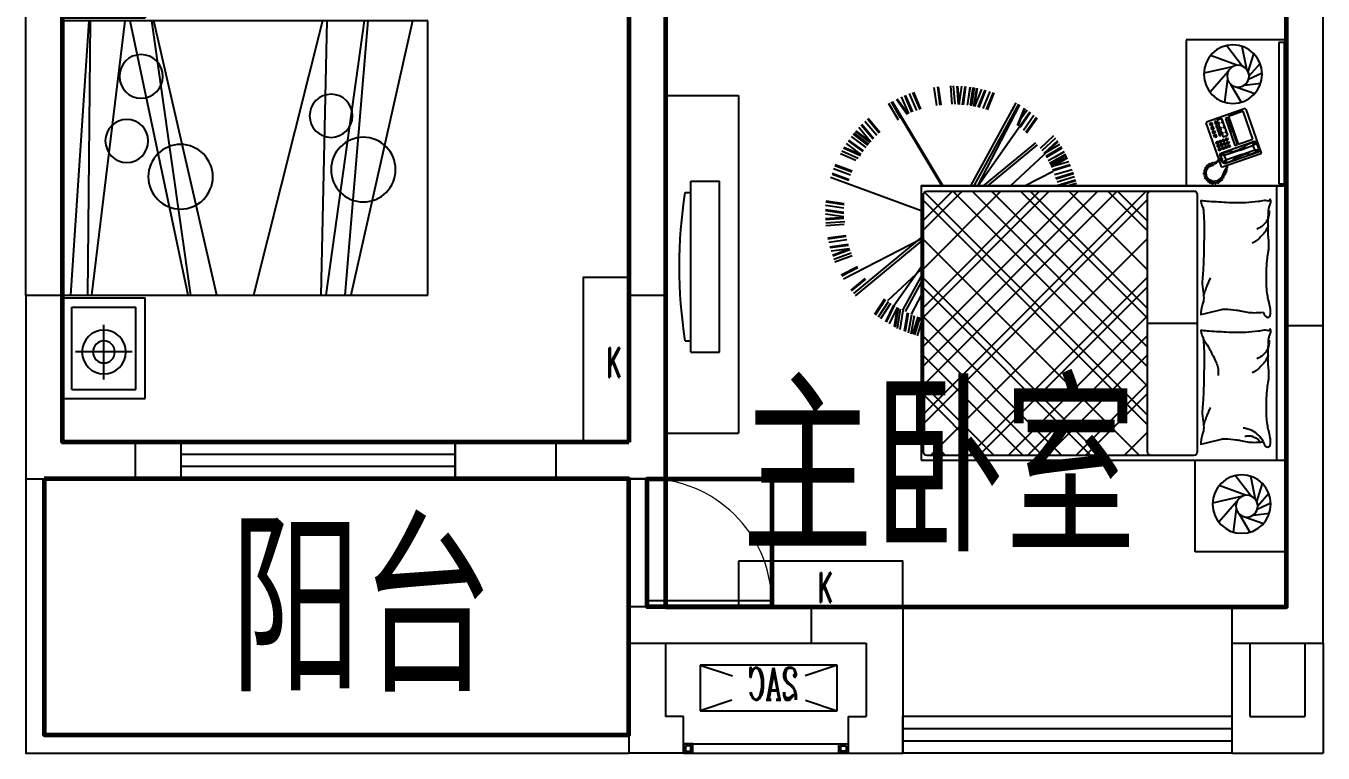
# Model space of a CAD drawing. Extents: x 866079 to 905579, y -868728 to -847976.
# Drawn here: x 875679 to 882779, y -868576 to -864600 of the extents above; entities that cross this region are included whole.
import ezdxf

# ---------------------------------------------------------------- set-up
doc = ezdxf.new("R2010")
doc.units = 0
doc.header["$LTSCALE"] = 1000
doc.header["$MEASUREMENT"] = 0
doc.linetypes.add('DASH', pattern=[0.35, 0.25, -0.1])
doc.layers.get('0').update_dxf_attribs({"linetype": 'CONTINUOUS'})
for name, color, linetype in [('COLUMN', 2, 'CONTINUOUS'), ('FUR', 8, 'CONTINUOUS'), ('WALL', 2, 'CONTINUOUS'), ('WINDOW', 4, 'CONTINUOUS'), ('栏杆', 140, 'CONTINUOUS'), ('空调', 223, 'CONTINUOUS')]:
    doc.layers.add(name, color=color, linetype=linetype)
for name, color, linetype, lineweight in [('GT_卧室', 1, 'CONTINUOUS', 60), ('GT_门', 245, 'CONTINUOUS', 60), ('GT_阳台', 6, 'CONTINUOUS', 60), ('字', 7, 'CONTINUOUS', 0)]:
    doc.layers.add(name, color=color, linetype=linetype, lineweight=lineweight)
doc.styles.add('_HZTXT', font='txt.shx', dxfattribs={"width": 0.8, "bigfont": 'hztxt.shx'})
doc.styles.add('_ROMANC', font='ROMANC', dxfattribs={"width": 0.6})
doc.styles.add('_ROMAND', font='ROMAND.shx', dxfattribs={"width": 0.8})
doc.styles.add('DIM_FONT', font='ZBTXT.shx', dxfattribs={"width": 0.8})

# ---------------------------------------------------------------- blocks, each defined once
blk = doc.blocks.new('A$C61D9662C')
at = {"layer": 'FUR'}
for p, q in [((0, 0), (0, 1846.7)), ((400, 1846.7), (0, 1846.7)), ((400, 0.1), (400, 1846.7)), ((104.1, 1403.8), (104.1, 467.8)), ((260.1, 1403.8), (104.1, 1403.8)), ((260.1, 1403.8), (260.1, 467.8)), ((291.3, 1341.4), (260.1, 1341.4)), ((291.3, 530.2), (260.1, 530.2)), ((260.1, 467.8), (104.1, 467.8)), ((400, 0.1), (0, 0))]:
    blk.add_line(p, q, dxfattribs=at)
at = {"layer": 'FUR', "extrusion": (0, 0, -1)}
blk.add_ellipse((-2329.5, 935.8), major_axis=(-2652, 0.1), ratio=1, start_param=2.988025, end_param=3.295112, dxfattribs=at)
blk = doc.blocks.new('M_C5')
for p, q in [((-60.2, 62.7), (-49.6, 152.1)), ((-28.1, 85.6), (7.4, 159.8)), ((-9, 88), (58.7, 149.2)), ((-70.8, 21.3), (-105.6, 120.2)), ((12.2, 83.3), (111.9, 114.4)), ((25.5, 75.4), (152, 50)), ((-54, -14.1), (-153.6, 45)), ((42.3, 52.6), (156.1, -35.1)), ((48.3, 20.6), (102.1, -123.2)), ((-26.4, -30), (-153, -46.9)), ((14.5, -26.2), (-99.1, -125.6)), ((40.5, -2.3), (5.1, -160))]:
    blk.add_line(p, q)
for centre, radius in [((0, 0), 160), ((-11.2, 28), 60)]:
    blk.add_circle(centre, radius)
at = {"width": 0.8, "flags": 9}
for tag in ['XSIZE', 'YSIZE']:
    blk.add_attdef(tag, (0, 0), '', height=0.5, dxfattribs=at)
blk = doc.blocks.new('A$C3FEF013B')
at = {"layer": 'FUR'}
h = blk.add_hatch(dxfattribs=at)
h.set_pattern_fill('ANSI37', color=256, scale=1500, angle=-90, style=0)
h.set_pattern_definition([(315, (-18768.28, -9197.09), (132.5825, 132.5825), []), (45, (-18768.28, -9197.09), (-132.5825, 132.5825), [])])
h.paths.add_polyline_path([(1762.9, 2252.8, -0.414214), (1782.9, 2272.8), (556.2, 2272.8, 0.414214), (536.2, 2252.8), (536.2, 847.1, 0.414214), (556.2, 827.1), (1773, 827.1, -0.269786), (1762.9, 844.5)])
h = blk.add_hatch(dxfattribs=at)
h.set_pattern_fill('ANSI37', color=256, scale=1200, angle=-90, style=0)
h.set_pattern_definition([(315, (-18768.28, -9197.09), (106.066, 106.066), []), (45, (-18768.28, -9197.09), (-106.066, 106.066), [])])
h.paths.add_polyline_path([(1762.9, 2252.8, -0.414214), (1782.9, 2272.8), (556.2, 2272.8, 0.414214), (536.2, 2252.8), (536.2, 847.1, 0.414214), (556.2, 827.1), (1773, 827.1, -0.269786), (1762.9, 844.5)])
for p, q in [((2015.5, 2272.8), (556.2, 2272.8)), ((2471.7, 2298.6), (2471.7, 798.6)), ((536.2, 2252.8), (536.2, 847.1)), ((1762.9, 2252.8), (1762.9, 844.5)), ((2035.5, 844.5), (2035.5, 2252.8)), ((377.8, 1567.6), (394.4, 1462.6)), ((383.7, 1570.6), (400.2, 1466)), ((395.3, 1577.5), (411.9, 1472.5)), ((409, 1582.7), (425.1, 1480.3)), ((433.2, 1591.1), (450.2, 1491.6)), ((437.6, 1593.6), (454.6, 1493.6)), ((455.2, 1601.7), (472.4, 1501.1)), ((470.2, 1607), (487.3, 1506.9)), ((477.8, 1609.6), (507, 1513.9)), ((489.8, 1613.4), (518.9, 1517.8)), ((503.5, 1617.5), (524, 1550.1)), ((271.4, 1500), (326.1, 1415.8)), ((275.1, 1502.9), (329.8, 1418.7)), ((290.3, 1514.1), (344.8, 1430.1)), ((303.1, 1523), (357.6, 1439.1)), ((331.2, 1541.3), (374.8, 1450.6)), ((335.2, 1543.8), (378.8, 1453.1)), ((351.5, 1553.3), (394.9, 1462.9)), ((524, 1395.8), (470, 1500.1)), ((1762.9, 1548.6), (2035.5, 1548.6)), ((524, 1255.5), (340.5, 1426.9)), ((524, 1243), (377.3, 1452.2)), ((524, 1292.3), (422.4, 1478.1)), ((524, 1324.9), (436.4, 1485.1)), ((140.8, 1368.1), (217.9, 1304.3)), ((143.6, 1371.9), (220.7, 1308)), ((155.2, 1386.6), (524, 1081.3)), ((165.2, 1398.7), (524, 1101.6)), ((87, 1285.4), (176.1, 1239.8)), ((89.3, 1289.5), (178.4, 1243.9)), ((98.7, 1305.8), (524, 1088.1)), ((52.1, 1212.7), (145.6, 1178.2)), ((31, 1153.7), (131.6, 1140)), ((38.3, 1176.1), (132.1, 1141.4)), ((39.9, 1180.5), (133.7, 1145.9)), ((46.4, 1198.1), (140.2, 1163.5)), ((13.1, 1082.7), (112.4, 1069.2)), ((14, 1087.3), (113.3, 1073.8)), ((18, 1105.7), (117.6, 1092.2)), ((24.4, 1130.9), (124.4, 1117.2)), ((25.6, 1135.4), (125.8, 1121.8)), ((1.9, 999.9), (106.4, 992.2)), ((3.2, 1015.5), (103, 1008.2)), ((0, 951.1), (100.8, 965.9)), ((0.2, 932.2), (100, 946.8)), ((0.3, 927.4), (100, 942.1)), ((0.6, 976.4), (100.4, 969.1)), ((0.8, 981.1), (100.5, 973.8)), ((28.7, 750.5), (524, 932.2)), ((1.4, 903.7), (100.7, 918.3)), ((2.9, 885), (102, 899.5)), ((3.3, 880.3), (102.4, 894.8)), ((360.9, 337.9), (636.7, 798.6)), ((365, 335.7), (642.2, 798.6)), ((524, 798.6), (2506.8, 798.6)), ((556.2, 827.1), (2025.4, 827.1)), ((1042.9, 343.9), (794.1, 798.6)), ((1056.4, 351.8), (811.9, 798.6)), ((1062.5, 355.6), (833.2, 798.6)), ((1119.2, 394.6), (835.8, 798.6)), ((865.4, 798.6), (1151.2, 562)), ((890, 798.6), (1161.2, 574.1)), ((1272.3, 556.3), (1013, 798.6)), ((1089.6, 798.6), (1246.9, 718.1)), ((1368.9, 766.3), (1273.1, 795.1)), ((1370.1, 770.9), (1277.6, 798.6)), ((1373.7, 785.1), (1328.6, 798.6)), ((1974, 0), (1974, 798.6)), ((1992.9, 798.6), (2500.7, 798.6)), ((2103.3, 780.7), (2108.4, 783.4)), ((2108.4, 783.4), (2115.2, 776.1)), ((2115.2, 776.1), (2115.6, 786.1)), ((2115.6, 786.1), (2122.6, 786.4)), ((2122.6, 786.4), (2128.3, 776.1)), ((2128.3, 776.1), (2131.4, 785.7)), ((2131.4, 785.7), (2138, 784.8)), ((2138, 784.8), (2139.8, 775.2)), ((2139.8, 775.2), (2145.9, 783.8)), ((2145.9, 783.8), (2153.1, 779.5)), ((2482.2, 14.1), (2482.2, 786.6)), ((2482.2, 786.6), (2512.4, 786.6)), ((2512.4, 786.6), (2512.4, 14.1)), ((2524, 798.6), (2524, 0)), ((37.2, 728.6), (129.6, 762.5)), ((38.5, 734.1), (128.2, 767)), ((44.3, 703.8), (138.2, 738.2)), ((51.1, 686.3), (145.1, 720.7)), ((52.9, 681.9), (146.9, 716.4)), ((1340.6, 683.1), (1243, 712.4)), ((1342.4, 687.5), (1247.3, 716)), ((1350.9, 709.6), (1254.9, 738.4)), ((1357.1, 727.3), (1258.6, 756.9)), ((1358.6, 731.8), (1262.9, 760.5)), ((1363.8, 748.3), (1268, 777)), ((2069.9, 726.6), (2070.3, 733.7)), ((2080.4, 724), (2069.9, 726.6)), ((2070.3, 733.7), (2080.1, 734.8)), ((2071.7, 718.8), (2080.4, 724)), ((2073.3, 711.6), (2071.7, 718.8)), ((2073, 741.4), (2074.2, 746.9)), ((2080.1, 734.8), (2073, 741.4)), ((2082.1, 709.9), (2073.3, 711.6)), ((2074.2, 746.9), (2083.9, 745.9)), ((2075.2, 752.8), (2078.8, 758.1)), ((2083.9, 745.9), (2075.2, 752.8)), ((2078.8, 758.1), (2087.3, 755.5)), ((2088.3, 749.6), (2083.4, 730.6)), ((2083.4, 730.6), (2086.3, 711.2)), ((2083.6, 764.7), (2087.7, 768.8)), ((2087.3, 755.5), (2083.6, 764.7)), ((2086.3, 711.2), (2097.1, 694.3)), ((2087.7, 768.8), (2096.7, 764.6)), ((2102.3, 764.8), (2088.3, 749.6)), ((2090.9, 773.9), (2097, 777.3)), ((2096.7, 764.6), (2090.9, 773.9)), ((2097, 777.3), (2104, 770.7)), ((2120.2, 773.7), (2102.3, 764.8)), ((2104, 770.7), (2103.3, 780.7)), ((2144.9, 769.9), (2120.2, 773.7)), ((2170.3, 749.7), (2144.9, 769.9)), ((2153.1, 779.5), (2150.2, 771.2)), ((2150.2, 771.2), (2158.6, 775.5)), ((2158.6, 775.5), (2164.9, 770.9)), ((2164.9, 770.9), (2161.2, 761.2)), ((2161.2, 761.2), (2167.7, 768.9)), ((2167.7, 768.9), (2176, 762.9)), ((2180.9, 723.1), (2170.7, 749.2)), ((2176, 762.9), (2171.8, 754)), ((2171.8, 753.9), (2179.3, 754)), ((2183.4, 746), (2176.7, 740.5)), ((2176.7, 740.5), (2186.9, 738.7)), ((2179.3, 754), (2183.4, 746)), ((2187.6, 706.9), (2180.9, 723.1)), ((2191.2, 729.4), (2184, 722.6)), ((2184, 722.6), (2194, 722.7)), ((2186.9, 738.7), (2191.2, 729.4)), ((2196.9, 717.2), (2192.6, 714.5)), ((2192.6, 714.5), (2197.9, 715)), ((2194, 722.7), (2196.9, 717.2)), ((2199.7, 711.4), (2195.6, 706.5)), ((2197.9, 715), (2199.7, 711.4)), ((81.9, 620.5), (167, 657.9)), ((89.5, 606.7), (179.1, 646.1)), ((1294.6, 591.2), (1208.5, 642)), ((1306.9, 612.6), (1219.6, 661.4)), ((1314.3, 626.4), (1226.9, 675.2)), ((1315.2, 628.3), (1228.9, 679.2)), ((1317.4, 632.5), (1231.1, 683.4)), ((1322.7, 643.2), (1235.3, 692.1)), ((1333.2, 665.7), (1236.5, 694.7)), ((1324.8, 647.4), (1237.4, 696.3)), ((1306.4, 611.7), (1250.6, 644.6)), ((2074.4, 704.7), (2082.1, 709.9)), ((2078.3, 698.1), (2074.4, 704.7)), ((2088.4, 699.4), (2078.3, 698.1)), ((2083.4, 690.8), (2088.4, 699.4)), ((2089.1, 684.3), (2083.4, 690.8)), ((2155.6, 655.6), (2085, 453.2)), ((2098.9, 690.6), (2089.1, 684.3)), ((2096.3, 680.4), (2098.9, 690.6)), ((2104.5, 676.9), (2096.3, 680.4)), ((2097.1, 694.3), (2115.9, 686)), ((2112.7, 683.7), (2104.5, 676.9)), ((2111.1, 674.2), (2112.7, 683.7)), ((2118.7, 672.3), (2111.1, 674.2)), ((2115.9, 686), (2123.5, 684.8)), ((2123.3, 674.5), (2118.7, 672.3)), ((2124.8, 672.9), (2123.3, 674.5)), ((2123.5, 684.8), (2125.5, 677.8)), ((2133, 670.4), (2124.8, 672.9)), ((2125.5, 677.8), (2133.7, 675.3)), ((2146.2, 661.6), (2133, 670.4)), ((2133.7, 675.3), (2140.7, 671.8)), ((2140.7, 671.8), (2153.9, 663.1)), ((2160.3, 652.6), (2146.2, 661.6)), ((2153.9, 663.1), (2163.1, 657.5)), ((2168.9, 693.7), (2157.5, 660.9)), ((2167.3, 650), (2159.8, 628.6)), ((2173.4, 647.8), (2160.3, 652.6)), ((2162.9, 632.6), (2168.8, 649.4)), ((2163.1, 657.5), (2175, 652.3)), ((2173, 695.7), (2168.9, 693.7)), ((2175.2, 672.7), (2169, 654.9)), ((2170.5, 654.3), (2175.7, 669.2)), ((2383.1, 622.4), (2173, 695.7)), ((2175, 652.3), (2173.4, 647.8)), ((2187, 677.2), (2175.2, 672.7)), ((2175.7, 669.2), (2180.9, 674.2)), ((2192.8, 654.6), (2175.7, 669.2)), ((2180.9, 674.2), (2187.5, 673.6)), ((2192.8, 654.6), (2185.4, 633.3)), ((2369.8, 613.4), (2187, 677.2)), ((2187.5, 673.6), (2228.6, 659.2)), ((2187.5, 673.6), (2196.4, 655.1)), ((2191.9, 709), (2187.6, 706.9)), ((2190.5, 705.9), (2191.9, 709)), ((2192.1, 703.5), (2190.5, 705.9)), ((2194.8, 695.7), (2192.1, 703.5)), ((2196.4, 655.1), (2192.8, 654.6)), ((2194.3, 688.3), (2194.8, 695.7)), ((2195.6, 706.5), (2197.4, 702.3)), ((2278.6, 626.4), (2196.4, 655.1)), ((2197.4, 702.3), (2200.2, 696.5)), ((2200.2, 696.5), (2200.4, 686.2)), ((2228.6, 659.2), (2235.2, 653.5)), ((2235.2, 653.5), (2241.2, 646.3)), ((2241.2, 646.3), (2251.3, 641.1)), ((2251.3, 641.1), (2280.2, 631)), ((99, 590.4), (191.3, 631)), ((101.4, 586.3), (193.9, 627)), ((113.7, 566.9), (194.5, 626.1)), ((124.2, 551.3), (204.9, 610.5)), ((126.9, 547.4), (207.5, 606.6)), ((140.8, 528.4), (212.5, 581)), ((141.7, 527.1), (221.6, 588.5)), ((151.3, 514.7), (230.6, 575.7)), ((152.3, 513.5), (233, 572.7)), ((155.3, 509.8), (236, 569.1)), ((1249.2, 524.3), (1175.8, 593)), ((1258.7, 537), (1185, 605.8)), ((1269.7, 552.4), (1195.7, 621.5)), ((1282.2, 571.2), (1196, 622.1)), ((1292.2, 587.2), (1206, 638)), ((2142.7, 569.7), (2138.4, 557.5)), ((2151.8, 566.5), (2142.7, 569.7)), ((2149.1, 587.9), (2144.8, 575.7)), ((2144.8, 575.7), (2153.9, 572.6)), ((2158.2, 584.7), (2149.1, 587.9)), ((2155.4, 606.2), (2151.2, 594)), ((2151.2, 594), (2160.3, 590.8)), ((2153.9, 572.6), (2158.2, 584.7)), ((2164.6, 603), (2155.4, 606.2)), ((2159.8, 628.6), (2164.8, 618.3)), ((2160.3, 590.8), (2164.6, 603)), ((2165.8, 582.1), (2161.6, 569.9)), ((2161.6, 569.9), (2170.7, 566.7)), ((2185.4, 633.3), (2162.9, 632.6)), ((2162.9, 632.6), (2163.9, 625.5)), ((2163.9, 625.5), (2169.4, 621.8)), ((2164.8, 618.3), (2349, 554)), ((2174.9, 578.9), (2165.8, 582.1)), ((2169.4, 621.8), (2187.9, 630.7)), ((2169.4, 621.8), (2210.5, 607.5)), ((2173.7, 599.8), (2169.5, 587.6)), ((2169.5, 587.6), (2178.6, 584.5)), ((2170.7, 566.7), (2174.9, 578.9)), ((2182.8, 596.6), (2173.7, 599.8)), ((2178.6, 584.5), (2182.8, 596.6)), ((2184.1, 575.7), (2179.8, 563.5)), ((2193.2, 572.5), (2184.1, 575.7)), ((2187.9, 630.7), (2185.4, 633.3)), ((2190.5, 594), (2186.2, 581.8)), ((2186.2, 581.8), (2195.3, 578.6)), ((2270.1, 602.1), (2187.9, 630.7)), ((2189, 560.3), (2193.2, 572.5)), ((2189.7, 430.3), (2240.7, 576.5)), ((2199.6, 590.8), (2190.5, 594)), ((2195.3, 578.6), (2199.6, 590.8)), ((2200.8, 569.9), (2196.6, 557.7)), ((2210, 566.7), (2200.8, 569.9)), ((2207.2, 588.1), (2203, 576)), ((2203, 576), (2212.1, 572.8)), ((2255.9, 571.1), (2204.9, 425)), ((2205.9, 417.8), (2259, 570.1)), ((2216.3, 585), (2207.2, 588.1)), ((2210.5, 607.5), (2219.2, 607.9)), ((2212.1, 572.8), (2216.3, 585)), ((2219.2, 607.9), (2228.4, 609.8)), ((2228.4, 609.8), (2239.6, 607.6)), ((2239.6, 607.6), (2268.5, 597.5)), ((2240.7, 576.5), (2255.9, 571.1)), ((2259, 570.1), (2339.7, 541.9)), ((2283.8, 592.2), (2268.5, 597.5)), ((2270.1, 602.1), (2338.7, 578.1)), ((2278.6, 626.4), (2347.2, 602.5)), ((2295.5, 625.7), (2280.2, 631)), ((2293.9, 586.9), (2283.8, 592.2)), ((2299.9, 579.7), (2293.9, 586.9)), ((2306.7, 623.5), (2295.5, 625.7)), ((2306.5, 574), (2299.9, 579.7)), ((2301.2, 377.7), (2385.1, 618.3)), ((2347.6, 559.7), (2306.5, 574)), ((2315.9, 625.4), (2306.7, 623.5)), ((2324.5, 625.8), (2315.9, 625.4)), ((2365.6, 611.4), (2324.5, 625.8)), ((2338.7, 578.1), (2342.2, 578.6)), ((2347.6, 559.7), (2338.7, 578.1)), ((2349.7, 599.9), (2342.2, 578.6)), ((2342.2, 578.6), (2359.4, 564.1)), ((2365.6, 611.4), (2347.2, 602.5)), ((2347.2, 602.5), (2349.7, 599.9)), ((2349.7, 599.9), (2372.1, 600.6)), ((2358.8, 557.5), (2374.7, 603.1)), ((2359.4, 564.1), (2372.1, 600.6)), ((2371.2, 607.8), (2365.6, 611.4)), ((2374.7, 603.1), (2369.8, 613.4)), ((2372.1, 600.6), (2371.2, 607.8)), ((2385.1, 618.3), (2383.1, 622.4)), ((163.2, 500.2), (242.6, 561.2)), ((166.3, 496.6), (245.7, 557.6)), ((183.2, 477.4), (249.4, 556.5)), ((196.2, 463.7), (260.8, 540.8)), ((199.5, 460.3), (264, 537.4)), ((216.4, 443.6), (280.7, 520.5)), ((230.2, 430.9), (294.4, 507.6)), ((233.7, 427.7), (297.9, 504.5)), ((1155.8, 424.5), (1097.9, 507)), ((1159.3, 427.7), (1101.4, 510.2)), ((2124.6, 512.8), (2119.2, 497.6)), ((2119.2, 497.6), (2128.4, 494.4)), ((2133.7, 509.6), (2124.6, 512.8)), ((2132, 534.1), (2126.7, 518.9)), ((2126.7, 518.9), (2135.8, 515.7)), ((2128.4, 494.4), (2133.7, 509.6)), ((2141.1, 530.9), (2132, 534.1)), ((2135.8, 515.7), (2141.1, 530.9)), ((2138.4, 557.5), (2147.6, 554.3)), ((2143.4, 439.6), (2174.8, 529.4)), ((2145.1, 488.5), (2150.4, 503.8)), ((2147.6, 554.3), (2151.8, 566.5)), ((2150.4, 503.8), (2156.5, 501.6)), ((2156.5, 501.6), (2151.2, 486.4)), ((2152.6, 509.8), (2157.9, 525.1)), ((2158.7, 507.7), (2152.6, 509.8)), ((2159.4, 563.8), (2155.2, 551.6)), ((2155.2, 551.6), (2164.3, 548.4)), ((2157.9, 525.1), (2164, 522.9)), ((2164, 522.9), (2158.7, 507.7)), ((2168.6, 560.6), (2159.4, 563.8)), ((2164.3, 548.4), (2168.6, 560.6)), ((2202.2, 519.9), (2170.8, 430)), ((2170.9, 508.6), (2172.5, 513.1)), ((2175.5, 507), (2170.9, 508.6)), ((2172.5, 513.1), (2177.1, 511.5)), ((2177.7, 557.4), (2173.5, 545.3)), ((2173.5, 545.3), (2182.6, 542.1)), ((2174.8, 529.4), (2202.2, 519.9)), ((2177.1, 511.5), (2175.5, 507)), ((2186.8, 554.2), (2177.7, 557.4)), ((2179.8, 563.5), (2189, 560.3)), ((2182.6, 542.1), (2186.8, 554.2)), ((2187.7, 502.7), (2189.3, 507.3)), ((2192.2, 501.1), (2187.7, 502.7)), ((2189.3, 507.3), (2193.8, 505.7)), ((2194.5, 551.6), (2190.2, 539.4)), ((2190.2, 539.4), (2199.3, 536.2)), ((2193.8, 505.7), (2192.2, 501.1)), ((2203.6, 548.4), (2194.5, 551.6)), ((2196.6, 557.7), (2205.7, 554.5)), ((2199.3, 536.2), (2203.6, 548.4)), ((2205.7, 554.5), (2210, 566.7)), ((2230.4, 498), (2215.2, 503.4)), ((2339.7, 541.9), (2286.6, 389.6)), ((2354.2, 559.1), (2347.6, 559.7)), ((2349, 554), (2358.8, 557.5)), ((2359.4, 564.1), (2354.2, 559.1)), ((344.5, 347.2), (392.1, 426.6)), ((346, 346.4), (397.5, 437.1)), ((1088.4, 372.4), (1049.2, 467.1)), ((1092.4, 375.1), (1053.1, 470)), ((1122.9, 397.5), (1065.4, 479.4)), ((1141.4, 412.3), (1083.8, 494.5)), ((2086.9, 449), (2085, 453.2)), ((2297.1, 375.7), (2086.9, 449)), ((2109.7, 470.1), (2104.4, 454.9)), ((2104.4, 454.9), (2113.5, 451.7)), ((2118.8, 467), (2109.7, 470.1)), ((2117.1, 491.5), (2111.8, 476.2)), ((2111.8, 476.2), (2120.9, 473.1)), ((2113.5, 451.7), (2118.8, 467)), ((2126.3, 488.3), (2117.1, 491.5)), ((2120.9, 473.1), (2126.3, 488.3)), ((2130.3, 445.9), (2135.6, 461.1)), ((2136.3, 443.8), (2130.3, 445.9)), ((2135.6, 461.1), (2141.7, 459)), ((2141.7, 459), (2136.3, 443.8)), ((2137.7, 467.2), (2143, 482.4)), ((2143.8, 465.1), (2137.7, 467.2)), ((2143, 482.4), (2149.1, 480.3)), ((2170.8, 430), (2143.4, 439.6)), ((2149.1, 480.3), (2143.8, 465.1)), ((2151.2, 486.4), (2145.1, 488.5)), ((2151.8, 453.7), (2153.4, 458.3)), ((2156.4, 452.2), (2151.8, 453.7)), ((2153.4, 458.3), (2157.9, 456.7)), ((2157.9, 456.7), (2156.4, 452.2)), ((2161.3, 481.2), (2162.9, 485.7)), ((2165.9, 479.6), (2161.3, 481.2)), ((2162.9, 485.7), (2167.5, 484.1)), ((2167.5, 484.1), (2165.9, 479.6)), ((2168.5, 447.9), (2170.1, 452.5)), ((2173.1, 446.3), (2168.5, 447.9)), ((2170.1, 452.5), (2174.7, 450.9)), ((2174.7, 450.9), (2173.1, 446.3)), ((2178.1, 475.3), (2179.7, 479.9)), ((2182.7, 473.7), (2178.1, 475.3)), ((2179.7, 479.9), (2184.3, 478.3)), ((2184.3, 478.3), (2182.7, 473.7)), ((2204.9, 425), (2189.7, 430.3)), ((2209.2, 437.1), (2194, 442.5)), ((2213.4, 449.3), (2198.2, 454.6)), ((2217.7, 461.5), (2202.5, 466.8)), ((2221.9, 473.7), (2206.7, 479)), ((2226.2, 485.9), (2211, 491.2)), ((359.6, 338.6), (409, 425.6)), ((388.8, 323.4), (448.2, 405.9)), ((393.1, 321.3), (452.6, 403.9)), ((415.4, 311), (454.8, 402.9)), ((432.7, 303.6), (472.1, 395.5)), ((437, 301.9), (476.5, 393.8)), ((459.1, 293.4), (498.7, 385.5)), ((476.9, 287.2), (516.5, 379.5)), ((481.4, 285.8), (521, 378.1)), ((594.4, 259.2), (608.3, 358.3)), ((613, 256.7), (626.9, 355.8)), ((617.6, 256.2), (631.6, 355.3)), ((762.8, 254.9), (748.5, 355.2)), ((792.3, 258.3), (775.9, 357)), ((807.8, 260.7), (792, 355.6)), ((809.6, 260.9), (795.5, 359.7)), ((814.2, 261.7), (800.6, 357.3)), ((826.3, 263.9), (809.9, 362.6)), ((830.9, 264.8), (814.5, 363.5)), ((853.8, 269.7), (815.9, 363.8)), ((872.3, 274.2), (834.5, 367.9)), ((876.8, 275.5), (839.1, 369)), ((899.7, 282), (862.1, 375.2)), ((917.6, 287.7), (880.2, 380.7)), ((922.1, 289.2), (884.6, 382.1)), ((1042.3, 343.6), (1020.3, 386.2)), ((1058.5, 353.2), (1026.9, 414.2)), ((1104.1, 383.4), (1075.5, 424.2)), ((2286.6, 389.6), (2205.9, 417.8)), ((2301.2, 377.7), (2297.1, 375.7)), ((684.5, 251.8), (692.2, 351.7)), ((700.2, 251.7), (707.9, 351.8)), ((719, 252.1), (726.8, 352.5)), ((723.8, 252.2), (731.6, 353.5)), ((744.1, 253.3), (729.9, 352.6)), ((767.5, 255.3), (753.4, 354.4)), ((791, 258.1), (780, 335.4)), ((2512.4, 14.1), (2482.2, 14.1)), ((2524, 0), (1974, 0))]:
    blk.add_line(p, q, dxfattribs=at)
for points in [[(2024, 2798.6), (2024, 2298.6), (2524, 2298.6), (2524, 2798.6)], [(524, 2298.6), (2524, 2298.6), (2524, 798.6), (524, 798.6)]]:
    blk.add_lwpolyline(points, close=True, dxfattribs=at)
for points in [[(2397.2, 2197.7, -0.263368), (2416, 2225.6, -0.494818), (2434.8, 2216.4, -0.049225), (2436.5, 2198.8, -0.036831), (2434.8, 2175.1, -0.031893), (2426.6, 2137.2, 0.035782), (2419.7, 2103.2, 0.032941), (2413.7, 2013.6, 0.026564), (2419.7, 1902.4, 0.017905), (2425, 1864.8, -0.033397), (2427.3, 1844.6, -0.03204), (2426.5, 1807.5, 0.018442), (2423.5, 1743.2, 0.010837), (2424.3, 1678.5, 0.014624), (2427.3, 1630.6, 0.111249), (2434.6, 1608, -0.153708), (2438.5, 1591.1, -0.076444), (2436.8, 1583.7, -0.215512), (2434.8, 1581.7, -0.585858), (2431.7, 1584.4, 0.363489), (2429.1, 1589.2, 0.191716), (2417.6, 1589.3, -0.129675), (2401, 1587.4, -0.01735), (2384.2, 1590.4, 0.019326), (2369.1, 1593, 0.018818), (2300.7, 1599.6, 0.021828), (2241.5, 1600.5, 0.006204), (2207.6, 1599.1, 0.001963), (2100.7, 1593, 0.028341), (2064.6, 1588.7, -0.117014), (2055.7, 1589.2, -0.36606), (2054.8, 1590.7, -0.03973), (2057.6, 1604.3, -0.048309), (2063.1, 1618, 0.062981), (2067, 1628.7, 0.04058), (2070.3, 1652.1, 0.014345), (2072.6, 1718.8, 0.005484), (2071.8, 1844.3, 0.007153), (2068.8, 1940.4, 0.008762), (2066.2, 1982.9, -0.008153), (2063.2, 2028.7, -0.06251), (2067.6, 2085.8, 0.078669), (2069.7, 2131.4, 0.047825), (2064.9, 2153.7, -0.034494), (2057.6, 2184.5, -0.023571), (2054.6, 2209.9, -0.510228), (2055.7, 2210.8), (2085.7, 2203.3), (2168.3, 2182.6, 0.073041), (2187.9, 2180.7, 0.023305), (2249, 2186.4, 0.018299), (2271.8, 2190.5, -0.01097), (2309.8, 2197.8, -0.042281), (2344.1, 2200.7, -0.027201), (2397.5, 2197.8)], [(2397.3, 2197.8, -0.077379), (2371.9, 2163, -0.077379), (2337.2, 2137.6, -0.047525), (2312.6, 2127.7, -0.047525), (2286.5, 2122.6)], [(2381.2, 2199.3, -0.05369), (2368.3, 2185.1, -0.070312), (2356, 2177, -0.015448), (2347.4, 2173.3, -0.013244), (2337.2, 2169.5, -0.082127), (2319.1, 2166.5, -0.064164), (2295.9, 2169.5)], [(2070.4, 2107.3, 0.009729), (2079.4, 2080, 0.009729), (2089.5, 2053.1, 0.007971), (2098.5, 2031.3, 0.007971), (2108.2, 2009.9)], [(2068.8, 1638.1, 0.016108), (2095.1, 1677, 0.024599), (2110.1, 1703.8, 0.009477), (2133.4, 1752.8, 0.015937), (2145.8, 1782.7, 0.072521), (2149.4, 1799, 0.033339), (2149.5, 1835.2)], [(2423.4, 1723.8, 0.027842), (2412.8, 1747.6, 0.048685), (2404.8, 1760.1, 0.023666), (2380.4, 1788, 0.031223), (2359.7, 1807.1, 0.046801), (2352, 1812.2, 0.023191), (2335.3, 1820.2)], [(2429.1, 1641.8, 0.088153), (2425.6, 1676.4, 0.088153), (2410.4, 1707.5, 0.077547), (2388.8, 1729.2, 0.077547), (2361.6, 1743.2)], [(2397.2, 1488.4, -0.263368), (2416, 1516.4, -0.494818), (2434.8, 1507.2, -0.049225), (2436.5, 1489.5, -0.036831), (2434.8, 1465.9, -0.031893), (2426.6, 1427.9, 0.035782), (2419.7, 1394, 0.032941), (2413.7, 1304.3, 0.026564), (2419.7, 1193.1, 0.017905), (2425, 1155.6, -0.033397), (2427.3, 1135.4, -0.03204), (2426.5, 1098.3, 0.018442), (2423.5, 1034, 0.010837), (2424.3, 969.2, 0.014624), (2427.3, 921.3, 0.111249), (2434.6, 898.8, -0.153708), (2438.5, 881.9, -0.076444), (2436.8, 874.4, -0.215512), (2434.8, 872.5, -0.585858), (2431.7, 875.2, 0.363489), (2429.1, 880, 0.191716), (2417.6, 880.1, -0.129675), (2401, 878.1, -0.01735), (2384.2, 881.1, 0.019326), (2369.1, 883.8, 0.018818), (2300.7, 890.4, 0.021828), (2241.5, 891.3, 0.006204), (2207.6, 889.9, 0.001963), (2100.7, 883.8, 0.028341), (2064.6, 879.5, -0.117014), (2055.7, 880, -0.36606), (2054.8, 881.4, -0.03973), (2057.6, 895, -0.048309), (2063.1, 908.8, 0.062981), (2067, 919.4, 0.04058), (2070.3, 942.8, 0.014345), (2072.6, 1009.6, 0.005484), (2071.8, 1135, 0.007153), (2068.8, 1231.2, 0.008762), (2066.2, 1273.7, -0.008153), (2063.2, 1319.4, -0.06251), (2067.6, 1376.6, 0.078669), (2069.7, 1422.1, 0.047825), (2064.9, 1444.5, -0.034494), (2057.6, 1475.3, -0.023571), (2054.6, 1500.6, -0.510228), (2055.7, 1501.6), (2085.7, 1494.1), (2168.3, 1473.4, 0.073041), (2187.9, 1471.5, 0.023305), (2249, 1477.2, 0.018299), (2271.8, 1481.2, -0.01097), (2309.8, 1488.6, -0.042281), (2344.1, 1491.5, -0.027201), (2397.5, 1488.6)], [(2070.4, 1398, 0.009729), (2079.4, 1370.8, 0.009729), (2089.5, 1343.8, 0.007971), (2098.5, 1322.1, 0.007971), (2108.2, 1300.6)], [(2423.4, 1014.6, 0.027842), (2412.8, 1038.4, 0.048685), (2404.8, 1050.9, 0.023666), (2380.4, 1078.8, 0.031223), (2359.7, 1097.8, 0.046801), (2352, 1102.9, 0.023191), (2335.3, 1111)], [(2429.1, 932.6, 0.088153), (2425.6, 967.1, 0.088153), (2410.4, 998.3, 0.077547), (2388.8, 1020, 0.077547), (2361.6, 1034)]]:
    blk.add_lwpolyline(points, format="xyb", dxfattribs=at)
for centre, start, end in [((556.2, 2252.8), 90, 180), ((1782.9, 2252.8), 90, 180), ((2015.5, 2252.8), 0, 90), ((556.2, 847.1), 180, 270), ((1782.9, 844.5), 180, 270), ((2015.5, 844.5), 270, 0)]:
    blk.add_arc(centre, 20, start, end, dxfattribs=at)
at = {"layer": 'FUR', "rotation": 270}
for p in [(2278.6, 2538.2), (2230.9, 186.9)]:
    blk.add_blockref('M_C5', p, dxfattribs=at)
at = {"layer": 'FUR', "style": 'DIM_FONT', "width": 0.8, "flags": 9}
for tag in ['YSIZE', 'XSIZE']:
    blk.add_attdef(tag, (2524, 2298.6), '', height=0.5, rotation=270, dxfattribs=at)
for tag in ['XSIZE', 'YSIZE']:
    blk.add_attdef(tag, (2512.4, 14.1), '', height=0.5, dxfattribs=at)
blk = doc.blocks.new('A$C56F75CF9')
at = {"layer": 'FUR'}
blk.add_blockref('A$C3FEF013B', (0, 0), dxfattribs=at)
blk = doc.blocks.new('A$C249466C0')
at = {"layer": '空调'}
for p, q in [((0, 250, 0), (750, 250, 0)), ((0, 250, 0), (176.8, 191.1, 0)), ((0, 0, 0), (0, 250, 0)), ((750, 250, 0), (573.2, 191.1, 0)), ((750, 250, 0), (750, 0, 0)), ((174.5, 58.2, 0), (0, 0, 0)), ((750, 0, 0), (0, 0, 0)), ((577.8, 57.4, 0), (750, 0, 0))]:
    blk.add_line(p, q, dxfattribs=at)
at = {"layer": '空调', "style": '_ROMANC', "width": 0.6}
blk.add_text('2AC', height=175, dxfattribs=at).set_placement((213.8, 60, 0))
blk = doc.blocks.new('A$C39182337')
at = {"layer": 'FUR'}
for p, q in [((1998.1, 2631.5), (1548.1, 2631.5)), ((1548.1, 2631.5), (1548.1, 2081.5)), ((1998.1, 2631.5), (1998.1, 2081.5)), ((1948.1, 2581.5), (1598.1, 2581.5)), ((1598.1, 2581.5), (1598.1, 2131.5)), ((1948.1, 2581.5), (1948.1, 2131.5)), ((1773.2, 2528.3), (1773.2, 2228.1)), ((1618.8, 2376.9), (1928.4, 2376.9)), ((1948.1, 2131.5), (1598.1, 2131.5)), ((0, 2065.8), (2000, 2065.8)), ((0, 565.8), (0, 2065.8)), ((85, 2065.8), (422.3, 565.8)), ((452.7, 565.8), (326.4, 2065.8)), ((347.8, 2065.8), (558.3, 565.8)), ((583.9, 565.8), (551.6, 2065.8)), ((576.4, 2065.8), (955.3, 565.8)), ((1154.4, 565.8), (1500.8, 2065.8)), ((1512.1, 2065.8), (1300, 565.8)), ((1312.4, 565.8), (1629.3, 2065.8)), ((1998.1, 2081.5), (1548.1, 2081.5)), ((1658.6, 2065.8), (1842, 565.8)), ((1861.7, 565.8), (1845.8, 2065.8)), ((1855.2, 2065.8), (1955.8, 565.8)), ((2000, 2065.8), (2000, 565.8)), ((2000, 565.8), (0, 565.8)), ((1998.1, 550), (1548.1, 550)), ((1548.1, 0), (1548.1, 550)), ((1948.1, 500), (1598.1, 500)), ((1598.1, 50), (1598.1, 500)), ((1948.1, 50), (1948.1, 500)), ((1998.1, 0), (1998.1, 550)), ((1773.2, 103.3), (1773.2, 403.4)), ((1618.8, 254.6), (1928.4, 254.6)), ((1948.1, 50), (1598.1, 50)), ((1998.1, 0), (1548.1, 0))]:
    blk.add_line(p, q, dxfattribs=at)
for centre, radius in [((1773.2, 2376.9), 120), ((1773.2, 2376.9), 60), ((1569.4, 1761.6), 119.3), ((529.7, 1546), 117.7), ((1647.8, 1408.7), 117.7), ((353.1, 1251.9), 176.6), ((1353.6, 1212.7), 176.6), ((1773.2, 254.6), 120), ((1773.2, 254.6), 60)]:
    blk.add_circle(centre, radius, dxfattribs=at)
blk = doc.blocks.new('$TCHSYS$WIN2D')
for p, q in [((-0.5, 0.5), (0.5, 0.5)), ((-0.5, 0.5), (-0.5, -0.5)), ((0.5, 0.5), (0.5, -0.5)), ((0.5, 0.1667), (-0.5, 0.1667)), ((0.5, -0.1667), (-0.5, -0.1667)), ((-0.5, -0.5), (0.5, -0.5))]:
    blk.add_line(p, q)
blk = doc.blocks.new('$DorLib2D$00000001')
for p, q in [((0.45, 0.975), (0.5, 0.975)), ((0.45, 0), (0.45, 0.975)), ((0.5, 0), (0.5, 0.975)), ((0.5, 0), (0.45, 0))]:
    blk.add_line(p, q)
at = {"lineweight": 13}
blk.add_arc((0.475, 0), 0.975, 91.4693, 180, dxfattribs=at)

msp = doc.modelspace()

# ---------------------------------------------------------------- linework, layer by layer
at = {"layer": 'COLUMN'}
for p, q in [((875878.8, -866073.2, 0), (875678.8, -866073.2, 0)), ((875678.8, -866073.2, 0), (875678.8, -867076.2, 0)), ((875878.8, -866876.2, 0), (875878.8, -866073.2, 0)), ((878978.8, -866073.2, 0), (878978.8, -866876.2, 0)), ((879178.8, -866073.2, 0), (878978.8, -866073.2, 0)), ((879178.8, -867076.2, 0), (879178.8, -866073.2, 0)), ((882778.8, -866239.2, 0), (882578.8, -866239.2, 0)), ((882578.8, -866239.2, 0), (882578.8, -867776.2, 0)), ((882778.8, -867976.2, 0), (882778.8, -866239.2, 0)), ((876278.8, -866876.2, 0), (875878.8, -866876.2, 0)), ((876278.8, -867076.2, 0), (876278.8, -866876.2, 0)), ((878978.8, -866876.2, 0), (878578.8, -866876.2, 0)), ((878578.8, -866876.2, 0), (878578.8, -867076.2, 0)), ((875678.8, -867076.2, 0), (876278.8, -867076.2, 0)), ((878578.8, -867076.2, 0), (879178.8, -867076.2, 0)), ((879978.8, -867776.2, 0), (878978.8, -867776.2, 0)), ((878978.8, -867776.2, 0), (878978.8, -867976.2, 0)), ((879978.8, -867976.2, 0), (879978.8, -867776.2, 0)), ((882578.8, -867776.2, 0), (882278.8, -867776.2, 0)), ((882278.8, -867776.2, 0), (882278.8, -867976.2, 0)), ((878978.8, -867976.2, 0), (879978.8, -867976.2, 0)), ((882278.8, -867976.2, 0), (882778.8, -867976.2, 0))]:
    msp.add_line(p, q, dxfattribs=at)
at = {"layer": 'GT_卧室', "elevation": 0}
for points in [[(878978.8, -866876.2), (875878.8, -866876.2), (875878.8, -863076.2), (878978.8, -863076.2), (878978.8, -866876.2)], [(879178.8, -864276.2), (879178.8, -867776.2), (882578.8, -867776.2), (882578.8, -864276.2), (879178.8, -864276.2)]]:
    msp.add_lwpolyline(points, dxfattribs=at)
at = {"layer": 'GT_门', "elevation": 0}
msp.add_lwpolyline([(879761.3, -867776.2), (879078.8, -867776.2), (879078.8, -867076.2), (879761.3, -867076.2), (879761.3, -867776.2)], dxfattribs=at)
at = {"layer": 'GT_阳台', "elevation": 0}
msp.add_lwpolyline([(875778.8, -867076.2), (875778.8, -868476.2), (878978.8, -868476.2), (878978.8, -867076.2), (875778.8, -867076.2)], dxfattribs=at)
at = {"layer": 'WALL'}
for p, q in [((882778.8, -866239.2, 0), (882778.8, -862176.2, 0)), ((882578.8, -866239.2, 0), (882578.8, -862276.2, 0)), ((875678.8, -866073.2, 0), (875678.8, -863076.2, 0)), ((875878.8, -866073.2, 0), (875878.8, -863076.2, 0)), ((878978.8, -866073.2, 0), (878978.8, -864276.2, 0)), ((879178.8, -866073.2, 0), (879178.8, -864276.2, 0)), ((876528.8, -866876.2, 0), (876278.8, -866876.2, 0)), ((876528.8, -867076.2, 0), (876528.8, -866876.2, 0)), ((878578.8, -866876.2, 0), (878028.8, -866876.2, 0)), ((878028.8, -866876.2, 0), (878028.8, -867076.2, 0)), ((876278.8, -867076.2, 0), (876528.8, -867076.2, 0)), ((878028.8, -867076.2, 0), (878578.8, -867076.2, 0)), ((879178.8, -867076.2, 0), (878978.8, -867076.2, 0)), ((879178.8, -867776.2, 0), (878978.8, -867776.2, 0)), ((879978.8, -867776.2, 0), (880478.8, -867776.2, 0)), ((880478.8, -867776.2, 0), (880478.8, -868376.2, 0)), ((878978.8, -867976.2, 0), (878978.8, -868576.2, 0)), ((879178.8, -867976.2, 0), (879178.8, -868376.2, 0)), ((879978.8, -867976.2, 0), (880278.8, -867976.2, 0)), ((880278.8, -867976.2, 0), (880278.8, -868376.2, 0)), ((882278.8, -867976.2, 0), (882278.8, -868376.2, 0)), ((882378.8, -867976.2, 0), (882378.8, -868376.2, 0)), ((882678.8, -867976.2, 0), (882678.8, -868376.2, 0)), ((882778.8, -867976.2, 0), (882778.8, -868576.2, 0)), ((879278.8, -868376.2, 0), (879178.8, -868376.2, 0)), ((879278.8, -868576.2, 0), (879278.8, -868376.2, 0)), ((880178.8, -868376.2, 0), (880278.8, -868376.2, 0)), ((880178.8, -868376.2, 0), (880178.8, -868576.2, 0)), ((880478.8, -868576.2, 0), (880478.8, -868376.2, 0)), ((882278.8, -868376.2, 0), (882278.8, -868576.2, 0)), ((882378.8, -868376.2, 0), (882678.8, -868376.2, 0)), ((879278.8, -868576.2, 0), (878978.8, -868576.2, 0)), ((880178.8, -868576.2, 0), (880378.8, -868576.2, 0)), ((880378.8, -868576.2, 0), (880478.8, -868576.2, 0)), ((882278.8, -868576.2, 0), (882378.8, -868576.2, 0)), ((882378.8, -868576.2, 0), (882778.8, -868576.2, 0))]:
    msp.add_line(p, q, dxfattribs=at)
at = {"layer": 'WINDOW'}
for p, q in [((878978.8, -867776.2, 0), (878978.8, -867076.2, 0)), ((882278.8, -867776.2, 0), (880478.8, -867776.2, 0))]:
    msp.add_line(p, q, dxfattribs=at)
at = {"layer": '栏杆', "elevation": 0}
for points in [[(875678.8, -867076.2), (875678.8, -868576.2), (878978.8, -868576.2)], [(875678.8, -867076.2), (875678.8, -868576.2), (878978.8, -868576.2)], [(875778.8, -867076.2), (875778.8, -868476.2), (878978.8, -868476.2)], [(875778.8, -867076.2), (875778.8, -868476.2), (878978.8, -868476.2)]]:
    msp.add_lwpolyline(points, dxfattribs=at)
at = {"layer": '空调'}
for p, q in [((879278.8, -868526.2, 0), (880178.8, -868526.2, 0)), ((879278.8, -868576.2, 0), (880178.8, -868576.2, 0))]:
    msp.add_line(p, q, dxfattribs=at)
at = {"layer": '空调', "elevation": 0}
for points in [[(878728.8, -866876.2), (878978.8, -866876.2), (878978.8, -865976.2), (878728.8, -865976.2)], [(879578.8, -867526.2), (879578.8, -867776.2), (880478.8, -867776.2), (880478.8, -867526.2)], [(879278.8, -868526.2), (879278.8, -868575.9), (879328.8, -868575.9), (879328.8, -868526.2)], [(879288.8, -868536.2), (879288.8, -868565.9), (879318.8, -868565.9), (879318.8, -868536.2)], [(880178.8, -868526.2), (880178.8, -868575.9), (880128.8, -868575.9), (880128.8, -868526.2)], [(880168.8, -868536.2), (880168.8, -868565.9), (880138.8, -868565.9), (880138.8, -868536.2)]]:
    msp.add_lwpolyline(points, close=True, dxfattribs=at)

# ---------------------------------------------------------------- block references
at = {"layer": 'FUR', "xscale": -1}
msp.add_blockref('A$C39182337', (877878.8, -866637.3, 0), dxfattribs=at)
at = {"layer": 'FUR', "xscale": -1, "rotation": 180}
msp.add_blockref('A$C56F75CF9', (880054.8, -864676.4, 0), dxfattribs=at)
at = {"layer": 'FUR', "rotation": 180}
msp.add_blockref('A$C61D9662C', (879578.8, -864980.3, 0), dxfattribs=at)
at = {"layer": 'WINDOW'}
for name, p, xscale, yscale, zscale, rotation in [('$TCHSYS$WIN2D', (877278.8, -866976.2, 0), 1500, -200, 1500, 359.9999999999333), ('$DorLib2D$00000001', (879078.8, -867426.2, 0), -700, -700, -700, 89.99999999994276), ('$TCHSYS$WIN2D', (881378.8, -868476.2, 0), -1800.001700877445, 200, -1800.001700877445, 359.9999999999815)]:
    msp.add_blockref(name, p, dxfattribs=dict(at, xscale=xscale, yscale=yscale, zscale=zscale, rotation=rotation))
at = {"layer": '栏杆', "xscale": -1, "rotation": 6.6701045e-09}
msp.add_blockref('A$C249466C0', (880120, -868345, 0), dxfattribs=at)

# ---------------------------------------------------------------- texts
at = {"layer": '字', "style": '_HZTXT', "width": 0.8}
for s, p in [('主卧室', (879596.7, -867479.4, 0)), ('阳台', (876796, -868241.1, 0))]:
    msp.add_text(s, height=900, dxfattribs=at).set_placement(p)
at = {"layer": '空调', "linetype": 'DASH', "style": '_ROMAND', "width": 0.6}
for p in [(878854.2, -866520.6, 0), (880011.3, -867750.7, 0)]:
    msp.add_text('K', height=160, dxfattribs=at).set_placement(p)

doc.saveas('drawing.dxf')
